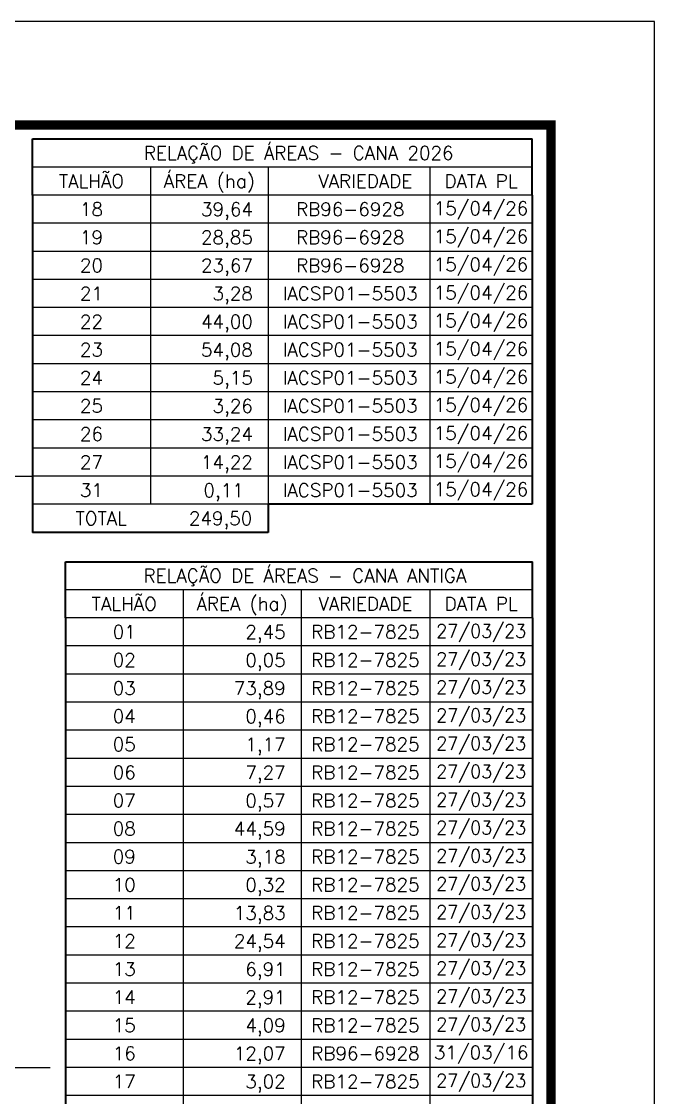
# Model space of a CAD drawing. Extents: x 743869 to 754264, y 7795787 to 7803137.
# Drawn here: x 752124 to 754264, y 7799499 to 7803137 of the extents above; entities that cross this region are included whole.
import ezdxf
from ezdxf.enums import TextEntityAlignment as Align

# ---------------------------------------------------------------- set-up
doc = ezdxf.new("R2010")
doc.units = 0
doc.linetypes.add('LIN0', pattern=[0])
for name, color, linetype in [('MALHA', 8, 'Continuous'), ('MARGEM', 5, 'Continuous'), ('QUADRO_DE_AREAS_CANA_2026', 7, 'Continuous'), ('QUADRO_DE_AREAS_CANA_ANTIGA', 7, 'Continuous')]:
    doc.layers.add(name, color=color, linetype=linetype)
doc.styles.add('Simplex', font='simplex.shx')

msp = doc.modelspace()

# ---------------------------------------------------------------- linework, layer by layer
at = {"layer": 'MALHA', "linetype": 'ByBlock'}
for points in [[(751629.2, 7801600), (752161, 7801600)], [(750326.7, 7799600), (752220.4, 7799600)]]:
    msp.add_lwpolyline(points, dxfattribs=at)
at = {"layer": 'MARGEM', "color": 174, "linetype": 'LIN0', "flags": 128}
msp.add_lwpolyline([(754264.5, 7803136.5), (743869.5, 7803136.5), (743869.5, 7795786.5), (754264.5, 7795786.5)], close=True, dxfattribs=at)
at = {"layer": 'MARGEM', "color": 174, "linetype": 'LIN0', "const_width": 31.8, "flags": 128}
msp.add_lwpolyline([(753914.5, 7802786.5), (744219.5, 7802786.5), (744219.5, 7796136.5), (753914.5, 7796136.5)], close=True, dxfattribs=at)
at = {"layer": 'QUADRO_DE_AREAS_CANA_2026', "color": 174, "linetype": 'ByBlock', "lineweight": 40}
for p, q in [((752161, 7802549.4), (752161, 7802739.4)), ((752161, 7802739.4), (753851.2, 7802739.4)), ((753851.2, 7802549.4), (753851.2, 7802739.4)), ((752161, 7802549.4), (752161, 7801409.5)), ((753851.2, 7802549.4), (753851.2, 7801504.5)), ((752958, 7801504.5), (752958, 7801409.5)), ((753851.2, 7801504.5), (752958, 7801504.5)), ((752958, 7801409.5), (752161, 7801409.5))]:
    msp.add_line(p, q, dxfattribs=at)
at = {"layer": 'QUADRO_DE_AREAS_CANA_2026', "linetype": 'Continuous'}
for p, q in [((753851.2, 7802644.4), (752161, 7802644.4)), ((752559.5, 7802644.4), (752559.5, 7801504.5)), ((752958, 7802644.4), (752958, 7801504.5)), ((753504.2, 7802644.4), (753504.2, 7801504.5)), ((753851.2, 7802549.4), (752161, 7802549.4)), ((753851.2, 7802454.4), (752161, 7802454.4)), ((753851.2, 7802359.5), (752161, 7802359.5)), ((753851.2, 7802264.5), (752161, 7802264.5)), ((753851.2, 7802169.5), (752161, 7802169.5)), ((753851.2, 7802074.5), (752161, 7802074.5)), ((753851.2, 7801979.5), (752161, 7801979.5)), ((753851.2, 7801884.5), (752161, 7801884.5)), ((753851.2, 7801789.5), (752161, 7801789.5)), ((753851.2, 7801694.5), (752161, 7801694.5)), ((753851.2, 7801599.5), (752161, 7801599.5)), ((752958, 7801504.5), (752161, 7801504.5))]:
    msp.add_line(p, q, dxfattribs=at)
at = {"layer": 'QUADRO_DE_AREAS_CANA_ANTIGA', "color": 174, "linetype": 'ByBlock', "lineweight": 40}
for p, q in [((752272, 7801120.4), (752272, 7801310.4)), ((752272, 7801310.4), (753851.8, 7801310.4)), ((753851.8, 7801120.4), (753851.8, 7801310.4)), ((752272, 7801120.4), (752272, 7797605.6)), ((753851.8, 7801120.4), (753851.8, 7797700.6))]:
    msp.add_line(p, q, dxfattribs=at)
at = {"layer": 'QUADRO_DE_AREAS_CANA_ANTIGA', "linetype": 'Continuous'}
for p, q in [((753851.8, 7801215.4), (752272, 7801215.4)), ((752670.5, 7801215.4), (752670.5, 7797700.6)), ((753069, 7801215.4), (753069, 7797700.6)), ((753504.9, 7801215.4), (753504.9, 7797700.6)), ((753851.8, 7801120.4), (752272, 7801120.4)), ((753851.8, 7801025.4), (752272, 7801025.4)), ((753851.8, 7800930.4), (752272, 7800930.4)), ((753851.8, 7800835.4), (752272, 7800835.4)), ((753851.8, 7800740.4), (752272, 7800740.4)), ((753851.8, 7800645.4), (752272, 7800645.4)), ((753851.8, 7800550.4), (752272, 7800550.4)), ((753851.8, 7800455.4), (752272, 7800455.4)), ((753851.8, 7800360.4), (752272, 7800360.4)), ((753851.8, 7800265.4), (752272, 7800265.4)), ((753851.8, 7800170.4), (752272, 7800170.4)), ((753851.8, 7800075.4), (752272, 7800075.4)), ((753851.8, 7799980.4), (752272, 7799980.4)), ((753851.8, 7799885.5), (752272, 7799885.5)), ((753851.8, 7799790.5), (752272, 7799790.5)), ((753851.8, 7799695.5), (752272, 7799695.5)), ((753851.8, 7799600.5), (752272, 7799600.5)), ((753851.8, 7799505.5), (752272, 7799505.5))]:
    msp.add_line(p, q, dxfattribs=at)

# ---------------------------------------------------------------- texts
at = {"layer": 'QUADRO_DE_AREAS_CANA_2026', "linetype": 'Continuous', "style": 'Simplex'}
for s, p in [('RELAÇÃO DE ÁREAS - CANA 2026', (753061.3, 7802691.9)), ('TALHÃO', (752360.3, 7802596.9)), ('ÁREA (ha)', (752758.8, 7802596.9)), ('VARIEDADE', (753286.3, 7802596.9)), ('DATA PL', (753677.7, 7802596.9)), ('18', (752360.3, 7802501.9)), ('RB96-6928', (753235.5, 7802501.9)), ('15/04/26', (753677.7, 7802505)), ('15/04/26', (753677.7, 7802410)), ('19', (752360.3, 7802406.9)), ('RB96-6928', (753235.5, 7802406.9)), ('20', (752360.3, 7802312)), ('RB96-6928', (753235.5, 7802312)), ('15/04/26', (753677.7, 7802315)), ('21', (752360.3, 7802217)), ('IACSP01-5503', (753235.5, 7802217)), ('15/04/26', (753677.7, 7802220)), ('15/04/26', (753677.7, 7802125)), ('22', (752360.3, 7802122)), ('IACSP01-5503', (753235.5, 7802122)), ('23', (752360.3, 7802027)), ('IACSP01-5503', (753235.5, 7802027)), ('15/04/26', (753677.7, 7802030.1)), ('24', (752360.3, 7801932)), ('IACSP01-5503', (753235.5, 7801932)), ('15/04/26', (753677.7, 7801935.1)), ('25', (752360.3, 7801837)), ('IACSP01-5503', (753235.5, 7801837)), ('15/04/26', (753677.7, 7801840.1)), ('26', (752360.3, 7801742)), ('IACSP01-5503', (753235.5, 7801742)), ('15/04/26', (753677.7, 7801745.1)), ('15/04/26', (753677.7, 7801650.1)), ('27', (752360.3, 7801647)), ('IACSP01-5503', (753235.5, 7801647)), ('31', (752360.3, 7801552)), ('IACSP01-5503', (753235.5, 7801552)), ('15/04/26', (753677.7, 7801555.1)), ('TOTAL', (752393.4, 7801457))]:
    msp.add_text(s, height=45.5, dxfattribs=at).set_placement(p, align=Align.MIDDLE_CENTER)
for s, p in [('39,64', (752906.2, 7802479)), ('28,85', (752906.2, 7802384)), ('23,67', (752906.2, 7802289)), ('3,28', (752906.2, 7802194)), ('44,00', (752906.2, 7802099)), ('54,08', (752906.2, 7802004)), ('5,15', (752906.2, 7801909)), ('3,26', (752906.2, 7801814)), ('33,24', (752906.2, 7801719)), ('14,22', (752906.2, 7801624)), ('0,11', (752875.5, 7801529)), ('249,50', (752904.3, 7801434))]:
    msp.add_text(s, height=45.5, dxfattribs=at).set_placement(p, align=Align.RIGHT)
at = {"layer": 'QUADRO_DE_AREAS_CANA_ANTIGA', "linetype": 'Continuous', "style": 'Simplex'}
for s, p in [('RELAÇÃO DE ÁREAS - CANA ANTIGA', (753082.2, 7801262.9)), ('ÁREA (ha)', (752869.7, 7801167.9)), ('TALHÃO', (752471.2, 7801167.9)), ('VARIEDADE', (753286.9, 7801167.9)), ('DATA PL', (753678.3, 7801167.9)), ('01', (752471.2, 7801072.9)), ('RB12-7825', (753286.9, 7801072.9)), ('02', (752471.2, 7800977.9)), ('RB12-7825', (753286.9, 7800977.9)), ('03', (752471.2, 7800882.9)), ('RB12-7825', (753286.9, 7800882.9)), ('04', (752471.2, 7800787.9)), ('RB12-7825', (753286.9, 7800787.9)), ('05', (752471.2, 7800692.9)), ('RB12-7825', (753286.9, 7800692.9)), ('06', (752471.2, 7800597.9)), ('RB12-7825', (753286.9, 7800597.9)), ('07', (752471.2, 7800502.9)), ('RB12-7825', (753286.9, 7800502.9)), ('08', (752471.2, 7800407.9)), ('RB12-7825', (753286.9, 7800407.9)), ('09', (752471.2, 7800312.9)), ('RB12-7825', (753286.9, 7800312.9)), ('10', (752471.2, 7800217.9)), ('RB12-7825', (753286.9, 7800217.9)), ('11', (752471.2, 7800122.9)), ('RB12-7825', (753286.9, 7800122.9)), ('12', (752471.2, 7800027.9)), ('RB12-7825', (753286.9, 7800027.9)), ('13', (752471.2, 7799932.9)), ('RB12-7825', (753286.9, 7799932.9)), ('14', (752471.2, 7799838)), ('RB12-7825', (753286.9, 7799838)), ('15', (752471.2, 7799743)), ('RB12-7825', (753286.9, 7799743)), ('31/03/16', (753678.3, 7799651)), ('16', (752471.2, 7799648)), ('RB96-6928', (753286.9, 7799648)), ('17', (752471.2, 7799553)), ('RB12-7825', (753286.9, 7799553))]:
    msp.add_text(s, height=45.5, dxfattribs=at).set_placement(p, align=Align.MIDDLE_CENTER)
for s, p in [('2,45', (753017.2, 7801049.9)), ('0,05', (753017.2, 7800954.9)), ('73,89', (753017.2, 7800859.9)), ('0,46', (753017.2, 7800764.9)), ('1,17', (753017.2, 7800669.9)), ('7,27', (753017.2, 7800574.9)), ('0,57', (753017.2, 7800479.9)), ('44,59', (753017.2, 7800384.9)), ('3,18', (753017.2, 7800289.9)), ('0,32', (753017.2, 7800194.9)), ('13,83', (753017.2, 7800099.9)), ('24,54', (753017.2, 7800005)), ('6,91', (753017.2, 7799910)), ('2,91', (753017.2, 7799815)), ('4,09', (753017.2, 7799720)), ('12,07', (753017.2, 7799625)), ('3,02', (753017.2, 7799530))]:
    msp.add_text(s, height=45.5, dxfattribs=at).set_placement(p, align=Align.RIGHT)
at = {"layer": 'QUADRO_DE_AREAS_CANA_ANTIGA', "linetype": 'Continuous', "style": 'Simplex', "width": 0.95}
for p in [(753678.3, 7801076), (753678.3, 7800981), (753678.3, 7800886), (753678.3, 7800791), (753678.3, 7800696), (753678.3, 7800601), (753678.3, 7800506), (753678.3, 7800411), (753678.3, 7800316), (753678.3, 7800221), (753678.3, 7800126), (753678.3, 7800031), (753678.3, 7799936), (753678.3, 7799841), (753678.3, 7799746), (753678.3, 7799556.1)]:
    msp.add_text('27/03/23', height=45.5, dxfattribs=at).set_placement(p, align=Align.MIDDLE_CENTER)

doc.saveas('drawing.dxf')
